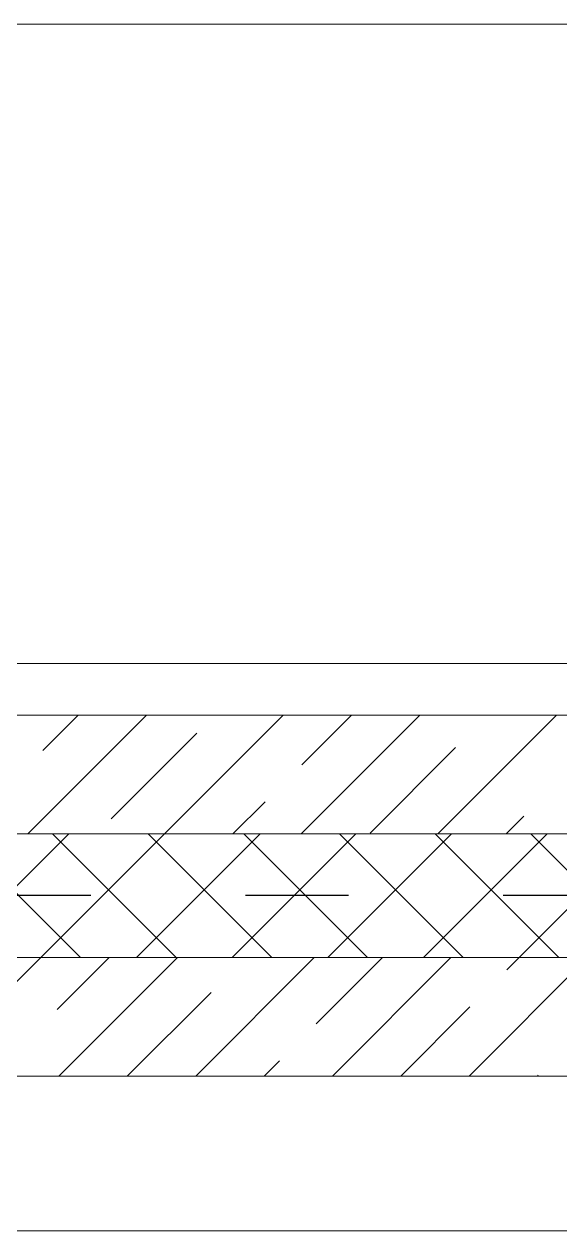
# Model space of a CAD drawing. Header units: inches. Extents: x -19662 to 10260, y -11808 to 5048.
# Drawn here: x -2220 to -1700, y -7989 to -6819 of the extents above; entities that cross this region are included whole.
import ezdxf

# ---------------------------------------------------------------- set-up
doc = ezdxf.new("R2010")
doc.units = ezdxf.units.IN
doc.header["$MEASUREMENT"] = 0
doc.linetypes.add('CONTI', pattern=[0])
doc.linetypes.add('GOST2.303 5', pattern=[24, 20, -1.5, 1, -1.5])
doc.layers.add('axis_dim', color=40, linetype='CONTI')
for name, color, linetype, lineweight in [('furniture', 36, 'Continuous', 0), ('stair1', 7, 'Continuous', 15), ('Wall2', 40, 'Continuous', 5)]:
    doc.layers.add(name, color=color, linetype=linetype, lineweight=lineweight)

msp = doc.modelspace()

# ---------------------------------------------------------------- linework, layer by layer
at = {"layer": 'axis_dim', "linetype": 'GOST2.303 5', "lineweight": 25, "ltscale": 100}
msp.add_lwpolyline([(244.6, -7664), (-18161.6, -7664)], dxfattribs=at)
at = {"layer": 'furniture'}
msp.add_lwpolyline([(-3750.6, -6819), (-1425.6, -6819), (-1425.6, -7439), (-3750.6, -7439)], close=True, dxfattribs=at)
at = {"layer": 'stair1', "ltscale": 75}
msp.add_lwpolyline([(-13825.6, -7839), (-13825.6, -7989), (2924.9, -7989), (2924.9, -7839)], dxfattribs=at)
at = {"layer": 'Wall2', "ltscale": 100}
for points in [[(-1025.6, -7489), (-5645.5, -7489)], [(-2216.4, -7604), (-2101.4, -7489)], [(-2201.8, -7523.1), (-2167.6, -7489)], [(-2083.8, -7604), (-1968.8, -7489)], [(-1951.2, -7604), (-1836.2, -7489)], [(-1950.5, -7537.1), (-1902.5, -7489)], [(-1818.6, -7604), (-1703.6, -7489)], [(-2135.5, -7589.4), (-2052.6, -7506.6)], [(-1884.3, -7603.4), (-1801.4, -7520.5)], [(-2017.5, -7604), (-1986.3, -7572.9)], [(-1752.3, -7604), (-1735.1, -7586.8)], [(-1025.6, -7604), (-5645.5, -7604)], [(-5645.5, -7604), (-1025.6, -7604)], [(-2296.6, -7724), (-2176.6, -7604)], [(-2165.3, -7724), (-2285.3, -7604)], [(-2203.8, -7724), (-2083.8, -7604)], [(-2072.5, -7724), (-2192.5, -7604)], [(-2111, -7724), (-1991, -7604)], [(-1979.7, -7724), (-2099.7, -7604)], [(-2018.2, -7724), (-1898.2, -7604)], [(-1886.9, -7724), (-2006.9, -7604)], [(-1925.3, -7724), (-1805.3, -7604)], [(-1794.1, -7724), (-1914.1, -7604)], [(-1832.5, -7724), (-1712.5, -7604)], [(-1701.3, -7724), (-1821.3, -7604)], [(-1739.7, -7724), (-1619.7, -7604)], [(-1608.5, -7724), (-1728.5, -7604)], [(-1025.6, -7724), (-5645.5, -7724)], [(-5645.5, -7724), (-1025.6, -7724)], [(-2318.8, -7839), (-2203.8, -7724)], [(-2187.9, -7774.4), (-2137.5, -7724)], [(-2186.2, -7839), (-2071.2, -7724)], [(-2053.6, -7839), (-1938.6, -7724)], [(-1936.6, -7788.3), (-1872.3, -7724)], [(-1921, -7839), (-1806, -7724)], [(-1788.4, -7839), (-1673.4, -7724)], [(-1751.7, -7735.9), (-1739.7, -7724)], [(-2119.9, -7839), (-2038.7, -7757.8)], [(-1854.7, -7839), (-1787.5, -7771.7)], [(-1987.3, -7839), (-1972.4, -7824.1)], [(-5645.5, -7839), (-1025.6, -7839)], [(-1722.1, -7839), (-1721.2, -7838)]]:
    msp.add_lwpolyline(points, dxfattribs=at)

doc.saveas('drawing.dxf')
